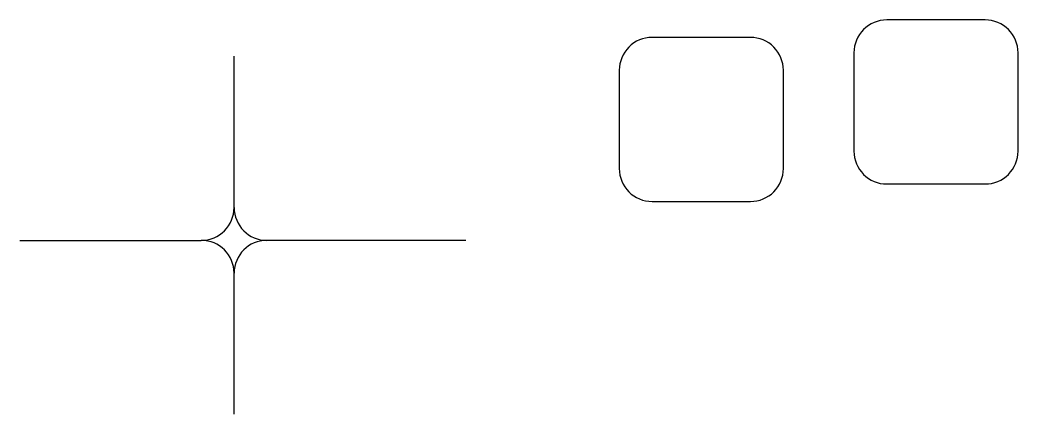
# Model space of a CAD drawing. Header units: millimetres. Extents: x 71 to 1541, y 46 to 633.
# Drawn here: x 71 to 679, y 46 to 286 of the extents above; entities that cross this region are included whole.
import ezdxf

# ---------------------------------------------------------------- set-up
doc = ezdxf.new("R2010")
doc.units = ezdxf.units.MM

msp = doc.modelspace()

# ---------------------------------------------------------------- linework, layer by layer
for p, q in [((201.585, 171.809), (201.585, 264.042)), ((71.082, 151.809), (181.585, 151.809)), ((342.848, 151.809), (221.585, 151.809)), ((201.585, 45.918), (201.585, 131.809))]:
    msp.add_line(p, q)
for points in [[(599.32, 186.164), (659.32, 186.164, 0.4142136), (679.32, 206.164), (679.32, 266.164, 0.4142136), (659.32, 286.164), (599.32, 286.164, 0.4142136), (579.32, 266.164), (579.32, 206.164, 0.4142136)], [(456.303, 175.516), (516.303, 175.516, 0.4142136), (536.303, 195.516), (536.303, 255.516, 0.4142136), (516.303, 275.516), (456.303, 275.516, 0.4142136), (436.303, 255.516), (436.303, 195.516, 0.4142136)]]:
    msp.add_lwpolyline(points, format="xyb", close=True)
for centre, start, end in [((181.585, 171.809), 270, 0), ((221.585, 171.809), 180, 270), ((181.585, 131.809), 0, 90), ((221.585, 131.809), 90, 180)]:
    msp.add_arc(centre, 20, start, end)

doc.saveas('drawing.dxf')
